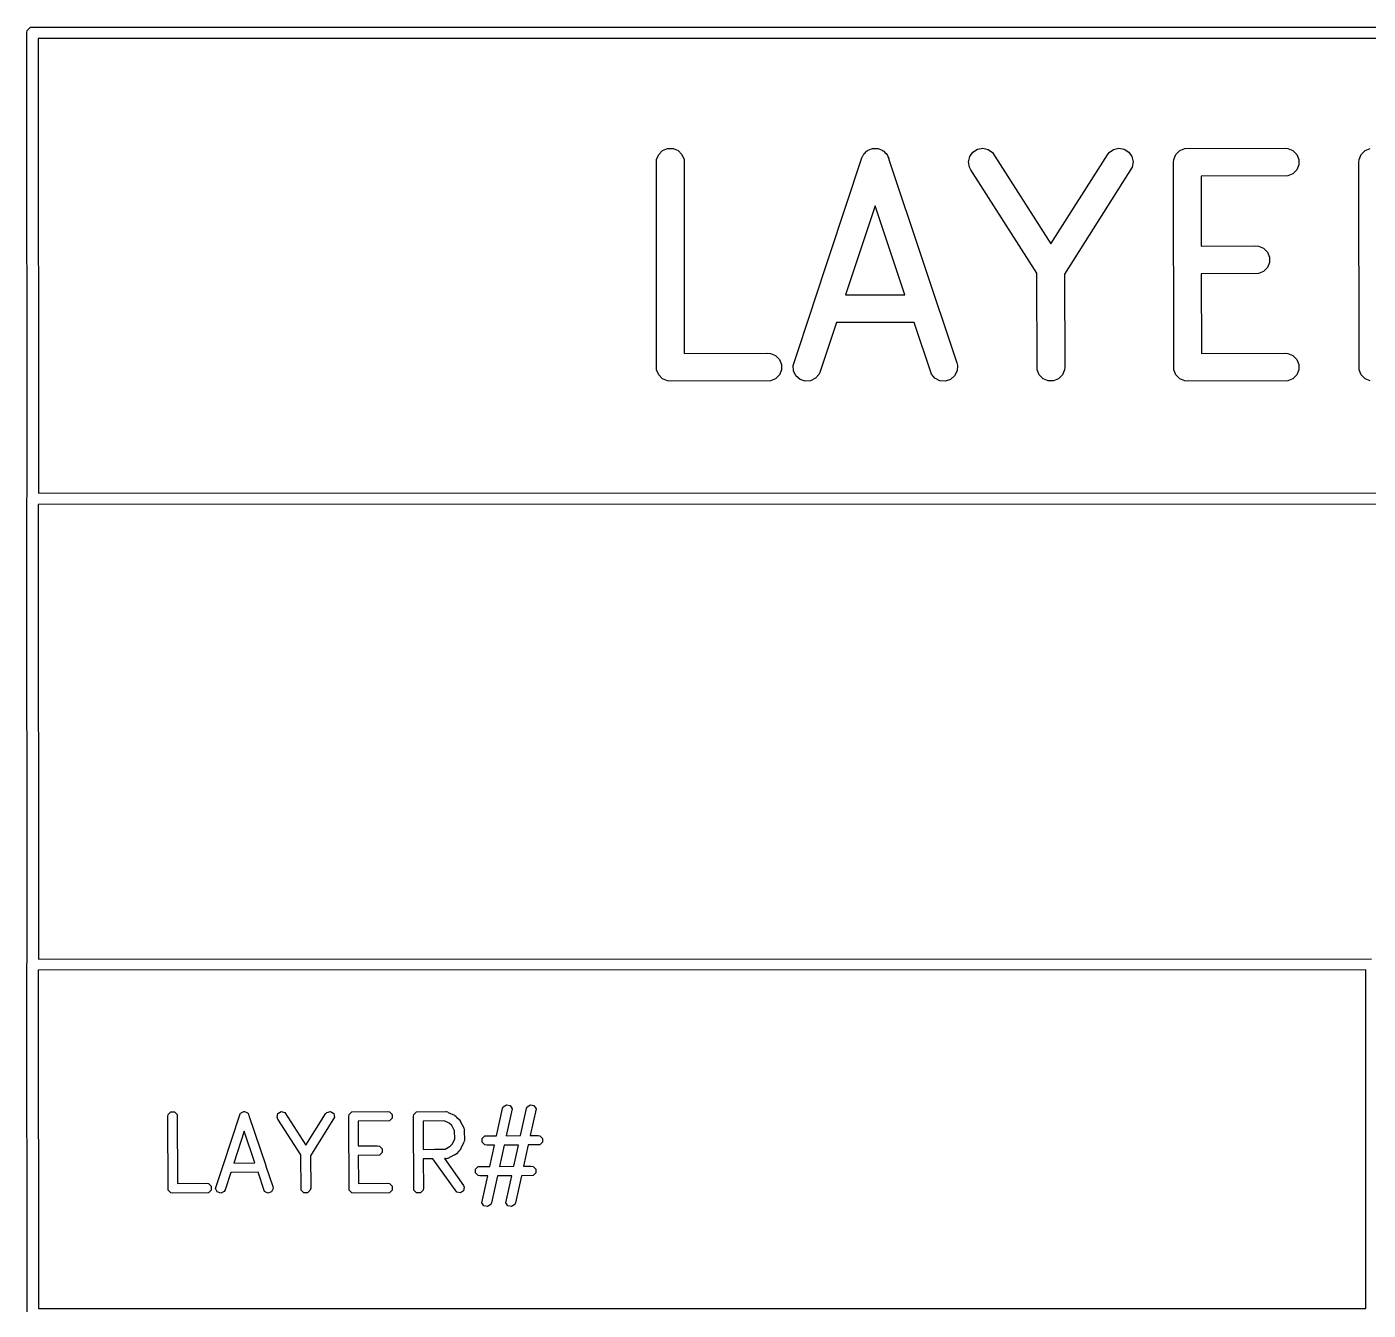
# Model space of a CAD drawing. Extents: x 139 to 262, y -120 to -93.
# Drawn here: x 167.11 to 181.74, y -108.49 to -94.5 of the extents above; entities that cross this region are included whole.
import ezdxf

# ---------------------------------------------------------------- set-up
doc = ezdxf.new("R2010")
doc.units = 0
doc.layers.add('BLACK', color=7, linetype='CONTINUOUS')

msp = doc.modelspace()

# ---------------------------------------------------------------- linework, layer by layer
at = {"layer": 'BLACK', "linetype": 'CONTINUOUS'}
for p, q in [((167.111434, -94.5388), (167.1458, -94.504434)), ((167.1458, -94.504434), (262.4201, -94.4996)), ((167.1066, -94.5631), (167.111434, -94.5388)), ((167.111388, -99.61903), (167.1066, -94.5631)), ((262.356655, -94.62177), (167.228849, -94.626597)), ((167.228849, -94.626597), (167.233544, -99.584419)), ((174.041147, -95.848788), (174.096084, -95.826032)), ((174.096084, -95.826032), (174.155548, -95.826032)), ((174.155548, -95.826032), (174.210485, -95.848788)), ((176.30367, -95.837062), (176.320763, -95.828516)), ((176.320763, -95.828516), (176.331622, -95.827744)), ((176.331622, -95.827744), (176.341955, -95.8243)), ((176.341955, -95.8243), (176.36102, -95.825655)), ((176.36102, -95.825655), (176.380077, -95.824301)), ((176.380077, -95.824301), (176.390405, -95.827743)), ((176.390405, -95.827743), (176.401269, -95.828516)), ((176.401269, -95.828516), (176.418363, -95.837063)), ((177.426504, -95.865363), (177.476672, -95.833438)), ((177.476672, -95.833438), (177.535237, -95.823142)), ((177.535237, -95.823142), (177.593285, -95.836041)), ((178.96052, -95.836041), (179.018568, -95.823142)), ((179.018568, -95.823142), (179.077133, -95.833438)), ((179.077133, -95.833438), (179.127301, -95.865363)), ((179.682367, -95.848788), (179.737304, -95.826032)), ((179.737304, -95.826032), (180.831417, -95.823104)), ((180.831417, -95.823104), (180.861149, -95.826032)), ((180.861149, -95.826032), (180.916086, -95.848788)), ((181.704691, -95.848788), (181.759628, -95.826032)), ((173.973416, -95.975504), (173.976344, -95.945772)), ((173.976344, -98.240436), (173.973416, -95.975504)), ((173.976344, -95.945772), (173.9991, -95.890835)), ((173.9991, -95.890835), (174.041147, -95.848788)), ((174.210485, -95.848788), (174.252532, -95.890835)), ((174.252532, -95.890835), (174.275288, -95.945772)), ((174.275288, -95.945772), (174.278022, -98.060745)), ((175.684089, -97.53091), (176.216437, -95.927311)), ((176.216437, -95.927311), (176.228616, -95.900031)), ((176.228616, -95.900031), (176.235751, -95.891803)), ((176.235751, -95.891803), (176.240621, -95.882065)), ((176.240621, -95.882065), (176.255055, -95.869546)), ((176.255055, -95.869546), (176.267577, -95.855109)), ((176.267577, -95.855109), (176.277317, -95.850238)), ((176.277317, -95.850238), (176.285543, -95.843105)), ((176.285543, -95.843105), (176.30367, -95.837062)), ((176.418363, -95.837063), (176.436489, -95.843105)), ((176.436489, -95.843105), (176.444713, -95.850238)), ((176.444713, -95.850238), (176.454455, -95.855109)), ((176.454455, -95.855109), (176.466977, -95.869547)), ((176.466977, -95.869547), (176.481411, -95.882066)), ((176.481411, -95.882066), (176.48628, -95.891804)), ((176.48628, -95.891804), (176.493415, -95.900031)), ((176.493415, -95.900031), (176.499532, -95.918307)), ((176.499532, -95.918307), (176.508004, -95.935251)), ((176.508004, -95.935251), (176.508759, -95.945875)), ((176.508759, -95.945875), (177.250662, -98.162511)), ((177.379474, -95.972103), (177.392373, -95.914055)), ((177.38977, -96.030668), (177.379474, -95.972103)), ((177.392373, -95.914055), (177.426504, -95.865363)), ((177.593285, -95.836041), (177.641977, -95.870172)), ((177.641977, -95.870172), (178.278019, -96.865126)), ((178.278019, -96.865126), (178.893395, -95.893684)), ((178.893395, -95.893684), (178.911828, -95.870172)), ((178.911828, -95.870172), (178.96052, -95.836041)), ((179.127301, -95.865363), (179.161432, -95.914055)), ((179.161432, -95.914055), (179.174331, -95.972103)), ((179.174331, -95.972103), (179.164035, -96.030668)), ((179.614636, -95.975504), (179.617564, -95.945772)), ((179.617564, -98.240436), (179.614636, -95.975504)), ((179.617564, -95.945772), (179.64032, -95.890835)), ((179.64032, -95.890835), (179.682367, -95.848788)), ((180.916086, -95.848788), (180.958133, -95.890835)), ((180.958133, -95.890835), (180.980889, -95.945772)), ((180.980889, -95.945772), (180.980889, -96.005236)), ((181.63696, -95.975504), (181.639888, -95.945772)), ((181.639888, -98.240436), (181.63696, -95.975504)), ((181.639888, -95.945772), (181.662644, -95.890835)), ((181.662644, -95.890835), (181.704691, -95.848788)), ((177.403262, -96.057324), (177.38977, -96.030668)), ((178.124607, -97.185714), (177.403262, -96.057324)), ((179.164035, -96.030668), (178.426583, -97.194822)), ((180.861149, -96.124976), (179.916742, -96.127503)), ((179.916742, -96.127503), (179.917728, -96.889731)), ((180.916086, -96.10222), (180.861149, -96.124976)), ((180.958133, -96.060173), (180.916086, -96.10222)), ((180.980889, -96.005236), (180.958133, -96.060173)), ((176.360078, -96.452864), (176.038366, -97.421962)), ((176.683855, -97.420235), (176.360078, -96.452864)), ((179.917728, -96.889731), (180.512103, -96.887485)), ((180.512103, -96.887485), (180.541835, -96.890413)), ((180.541835, -96.890413), (180.596772, -96.913169)), ((180.596772, -96.913169), (180.638819, -96.955216)), ((180.638819, -96.955216), (180.661575, -97.010153)), ((180.638819, -97.124554), (180.596772, -97.166601)), ((180.661575, -97.069617), (180.638819, -97.124554)), ((180.661575, -97.010153), (180.661575, -97.069617)), ((178.12743, -98.240436), (178.124607, -97.185714)), ((178.426583, -97.194822), (178.429302, -98.210704)), ((180.541835, -97.189357), (179.918118, -97.191714)), ((179.918118, -97.191714), (179.919242, -98.060745)), ((180.596772, -97.166601), (180.541835, -97.189357)), ((176.038366, -97.421962), (176.683855, -97.420235)), ((175.464746, -98.191643), (175.679354, -97.545175)), ((175.679354, -97.542343), (175.684089, -97.53091)), ((175.679354, -97.545175), (175.679354, -97.542343)), ((175.938038, -97.724182), (175.760529, -98.258897)), ((176.784827, -97.721916), (175.938038, -97.724182)), ((176.973684, -98.286178), (176.784827, -97.721916)), ((174.278022, -98.060745), (175.190197, -98.058304)), ((175.190197, -98.058304), (175.219929, -98.061232)), ((175.219929, -98.061232), (175.274866, -98.083988)), ((175.274866, -98.083988), (175.316913, -98.126035)), ((175.316913, -98.126035), (175.339669, -98.180972)), ((177.250662, -98.162511), (177.257287, -98.191643)), ((179.919242, -98.060745), (180.831417, -98.058304)), ((180.831417, -98.058304), (180.861149, -98.061232)), ((180.861149, -98.061232), (180.916086, -98.083988)), ((180.916086, -98.083988), (180.958133, -98.126035)), ((180.958133, -98.126035), (180.980889, -98.180972)), ((173.9991, -98.295373), (173.976344, -98.240436)), ((174.041147, -98.33742), (173.9991, -98.295373)), ((175.316913, -98.295373), (175.274866, -98.33742)), ((175.339669, -98.240436), (175.316913, -98.295373)), ((175.339669, -98.180972), (175.339669, -98.240436)), ((175.468962, -98.250957), (175.464746, -98.191643)), ((175.495555, -98.304143), (175.468962, -98.250957)), ((175.540477, -98.343104), (175.495555, -98.304143)), ((175.74835, -98.286177), (175.709389, -98.331099)), ((175.760529, -98.258897), (175.74835, -98.286177)), ((177.012644, -98.331099), (176.973684, -98.286178)), ((177.226478, -98.304143), (177.181557, -98.343104)), ((177.253071, -98.250957), (177.226478, -98.304143)), ((177.257287, -98.191643), (177.253071, -98.250957)), ((178.150186, -98.295373), (178.12743, -98.240436)), ((178.192233, -98.33742), (178.150186, -98.295373)), ((178.403618, -98.295373), (178.361571, -98.33742)), ((178.426374, -98.240436), (178.403618, -98.295373)), ((178.429302, -98.210704), (178.426374, -98.240436)), ((179.64032, -98.295373), (179.617564, -98.240436)), ((179.682367, -98.33742), (179.64032, -98.295373)), ((180.958133, -98.295373), (180.916086, -98.33742)), ((180.980889, -98.240436), (180.958133, -98.295373)), ((180.980889, -98.180972), (180.980889, -98.240436)), ((181.662644, -98.295373), (181.639888, -98.240436)), ((181.704691, -98.33742), (181.662644, -98.295373)), ((174.096084, -98.360176), (174.041147, -98.33742)), ((174.125816, -98.363104), (174.096084, -98.360176)), ((175.219929, -98.360176), (174.125816, -98.363104)), ((175.274866, -98.33742), (175.219929, -98.360176)), ((175.596889, -98.361908), (175.540477, -98.343104)), ((175.656203, -98.357692), (175.596889, -98.361908)), ((175.709389, -98.331099), (175.656203, -98.357692)), ((177.06583, -98.357692), (177.012644, -98.331099)), ((177.125144, -98.361908), (177.06583, -98.357692)), ((177.181557, -98.343104), (177.125144, -98.361908)), ((178.24717, -98.360176), (178.192233, -98.33742)), ((178.306634, -98.360176), (178.24717, -98.360176)), ((178.361571, -98.33742), (178.306634, -98.360176)), ((179.737304, -98.360176), (179.682367, -98.33742)), ((179.767036, -98.363104), (179.737304, -98.360176)), ((180.861149, -98.360176), (179.767036, -98.363104)), ((180.916086, -98.33742), (180.861149, -98.360176)), ((181.759628, -98.360176), (181.704691, -98.33742)), ((167.1066, -99.6431), (167.111388, -99.61903)), ((167.233544, -99.584419), (196.3801, -99.5796)), ((167.111388, -104.69903), (167.1066, -99.6431)), ((196.316613, -99.70178), (167.228849, -99.70659)), ((167.228849, -99.70659), (167.233544, -104.664405)), ((167.1066, -104.7231), (167.111388, -104.69903)), ((167.111373, -108.509106), (167.1066, -104.7231)), ((167.233544, -104.664405), (181.7751, -104.6596)), ((181.711618, -104.781795), (167.228876, -104.78658)), ((167.228876, -104.78658), (167.233526, -108.474429)), ((181.712793, -108.473694), (181.711618, -104.781795)), ((168.64321, -106.379491), (168.64727, -106.359079)), ((168.64727, -106.359079), (168.676138, -106.330211)), ((168.676138, -106.330211), (168.716962, -106.330211)), ((168.716962, -106.330211), (168.74583, -106.359079)), ((168.74583, -106.359079), (168.749636, -107.111771)), ((169.247517, -106.913685), (169.428268, -106.362623)), ((169.428268, -106.362623), (169.438575, -106.344543)), ((169.438575, -106.344543), (169.44214, -106.34276)), ((169.44214, -106.34276), (169.443923, -106.339195)), ((169.443923, -106.339195), (169.459966, -106.333847)), ((169.459966, -106.333847), (169.47509, -106.326285)), ((169.47509, -106.326285), (169.478871, -106.327545)), ((169.478871, -106.327545), (169.482652, -106.326285)), ((169.482652, -106.326285), (169.497775, -106.333847)), ((169.497775, -106.333847), (169.513819, -106.339195)), ((169.513819, -106.339195), (169.515601, -106.34276)), ((169.515601, -106.34276), (169.519167, -106.344543)), ((169.519167, -106.344543), (169.52478, -106.361116)), ((169.52478, -106.361116), (169.532077, -106.37571)), ((169.836123, -106.388727), (169.844979, -106.348874)), ((169.844979, -106.348874), (169.879421, -106.326957)), ((169.879421, -106.326957), (169.919274, -106.335813)), ((169.919274, -106.335813), (170.150972, -106.693541)), ((170.150972, -106.693541), (170.365203, -106.350854)), ((170.365203, -106.350854), (170.379587, -106.335813)), ((170.379587, -106.335813), (170.41944, -106.326957)), ((170.41944, -106.326957), (170.453882, -106.348874)), ((170.453882, -106.348874), (170.462738, -106.388727)), ((170.617637, -106.379491), (170.621697, -106.359079)), ((170.621697, -106.359079), (170.650565, -106.330211)), ((170.650565, -106.330211), (171.043511, -106.326151)), ((171.043511, -106.326151), (171.063923, -106.330211)), ((171.063923, -106.330211), (171.092791, -106.359079)), ((171.092791, -106.359079), (171.092791, -106.399903)), ((171.32545, -106.379491), (171.32951, -106.359079)), ((171.32951, -106.359079), (171.358378, -106.330211)), ((171.358378, -106.330211), (171.676817, -106.326151)), ((171.676817, -106.326151), (171.679436, -106.326672)), ((171.679436, -106.326672), (171.680598, -106.326285)), ((171.680598, -106.326285), (171.683039, -106.327388)), ((171.683039, -106.327388), (171.697229, -106.330211)), ((171.697229, -106.330211), (171.703782, -106.336764)), ((171.703782, -106.336764), (171.771704, -106.367464)), ((171.771704, -106.367464), (171.771737, -106.367465)), ((171.771737, -106.367465), (171.77177, -106.367494)), ((171.77177, -106.367494), (171.775178, -106.369035)), ((171.775178, -106.369035), (171.791619, -106.381795)), ((172.23058, -106.590092), (172.295307, -106.293413)), ((172.295307, -106.293413), (172.303698, -106.274368)), ((172.303698, -106.274368), (172.338141, -106.25245)), ((172.399911, -106.295749), (172.335854, -106.589354)), ((172.338141, -106.25245), (172.377993, -106.261306)), ((172.377993, -106.261306), (172.399911, -106.295749)), ((172.491752, -106.588262), (172.55608, -106.293413)), ((172.55608, -106.293413), (172.564471, -106.274368)), ((172.564471, -106.274368), (172.598914, -106.25245)), ((172.660684, -106.295749), (172.597027, -106.587524)), ((172.598914, -106.25245), (172.638766, -106.261306)), ((172.638766, -106.261306), (172.660684, -106.295749)), ((168.64727, -107.182223), (168.64321, -106.379491)), ((169.532077, -106.37571), (169.530918, -106.379241)), ((169.530918, -106.379241), (169.712795, -106.916257)), ((169.843656, -106.408128), (169.836123, -106.388727)), ((170.096181, -106.798012), (169.843656, -106.408128)), ((170.462738, -106.388727), (170.199139, -106.810384)), ((170.621697, -107.182223), (170.617637, -106.379491)), ((171.063923, -106.428771), (170.720627, -106.432318)), ((170.720627, -106.432318), (170.721989, -106.701712)), ((171.092791, -106.399903), (171.063923, -106.428771)), ((171.32951, -107.182223), (171.32545, -106.379491)), ((171.657557, -106.429276), (171.428439, -106.432197)), ((171.428439, -106.432197), (171.429991, -106.739084)), ((171.713943, -106.454763), (171.657557, -106.429276)), ((171.741953, -106.479825), (171.713943, -106.454763)), ((171.772712, -106.535761), (171.741953, -106.479825)), ((171.791619, -106.381795), (171.793262, -106.386725)), ((171.793262, -106.386725), (171.823343, -106.413641)), ((171.823343, -106.413641), (171.823526, -106.413702)), ((171.823526, -106.413702), (171.823636, -106.413903)), ((171.823636, -106.413903), (171.826294, -106.416281)), ((171.826294, -106.416281), (171.837857, -106.433586)), ((171.837857, -106.433586), (171.837856, -106.439762)), ((171.837856, -106.439762), (171.873539, -106.504649)), ((171.873539, -106.504649), (171.874244, -106.507226)), ((171.874244, -106.507226), (171.87511, -106.508092)), ((171.87511, -106.508092), (171.875189, -106.510675)), ((171.875189, -106.510675), (171.879036, -106.524722)), ((169.477562, -106.541909), (169.364023, -106.888062)), ((169.593993, -106.885686), (169.477562, -106.541909)), ((171.750556, -106.677392), (171.775376, -106.622481)), ((171.775376, -106.622481), (171.772712, -106.535761)), ((171.87511, -106.660676), (171.868556, -106.667229)), ((171.877932, -106.646486), (171.87511, -106.660676)), ((171.879036, -106.524722), (171.875909, -106.534103)), ((171.875909, -106.534103), (171.87917, -106.640264)), ((171.879036, -106.644045), (171.877932, -106.646486)), ((171.87917, -106.640264), (171.878648, -106.642883)), ((171.878648, -106.642883), (171.879036, -106.644045)), ((172.074577, -106.619852), (172.103445, -106.590984)), ((172.074577, -106.660676), (172.074577, -106.619852)), ((172.103445, -106.689544), (172.074577, -106.660676)), ((172.103445, -106.590984), (172.23058, -106.590092)), ((172.335854, -106.589354), (172.491752, -106.588262)), ((172.597027, -106.587524), (172.682657, -106.586924)), ((172.682657, -106.586924), (172.703069, -106.590984)), ((172.703069, -106.590984), (172.731937, -106.619852)), ((172.731937, -106.660676), (172.703069, -106.689544)), ((172.731937, -106.619852), (172.731937, -106.660676)), ((170.100151, -107.182223), (170.096181, -106.798012)), ((170.721989, -106.701712), (170.931751, -106.698684)), ((170.952163, -106.801304), (170.72251, -106.804619)), ((170.72251, -106.804619), (170.724063, -107.111771)), ((170.931751, -106.698684), (170.952163, -106.702744)), ((170.952163, -106.702744), (170.981031, -106.731612)), ((170.981031, -106.772436), (170.952163, -106.801304)), ((170.981031, -106.731612), (170.981031, -106.772436)), ((171.429991, -106.739084), (171.553069, -106.737515)), ((171.553069, -106.737515), (171.553519, -106.737201)), ((171.553519, -106.737201), (171.555152, -106.737489)), ((171.555152, -106.737489), (171.669801, -106.736027)), ((171.669801, -106.736027), (171.725496, -106.7054)), ((171.765558, -106.801304), (171.700672, -106.836987)), ((171.725496, -106.7054), (171.750556, -106.677392)), ((171.771737, -106.801304), (171.765558, -106.801304)), ((171.789041, -106.789741), (171.771737, -106.801304)), ((171.79142, -106.787081), (171.789041, -106.789741)), ((171.79162, -106.786972), (171.79142, -106.787081)), ((171.79168, -106.786791), (171.79162, -106.786972)), ((171.818595, -106.75671), (171.79168, -106.786791)), ((171.823526, -106.755067), (171.818595, -106.75671)), ((171.836286, -106.738625), (171.823526, -106.755067)), ((171.837825, -106.735219), (171.836286, -106.738625)), ((171.837857, -106.735184), (171.837825, -106.735219)), ((171.868556, -106.667229), (171.837857, -106.735149)), ((171.837857, -106.735149), (171.837857, -106.735184)), ((172.123857, -106.693604), (172.103445, -106.689544)), ((172.208126, -106.693013), (172.123857, -106.693604)), ((172.157434, -106.925363), (172.208126, -106.693013)), ((172.3134, -106.692275), (172.262708, -106.924625)), ((172.469298, -106.691182), (172.3134, -106.692275)), ((172.418606, -106.923532), (172.469298, -106.691182)), ((172.574572, -106.690444), (172.523881, -106.922794)), ((172.703069, -106.689544), (172.574572, -106.690444)), ((169.164891, -107.165592), (169.243324, -106.926469)), ((169.243324, -106.917879), (169.247517, -106.913685)), ((169.243324, -106.926469), (169.243324, -106.917879)), ((169.364023, -106.888062), (169.593993, -106.885686)), ((169.712795, -106.916257), (169.714417, -106.917879)), ((169.714417, -106.917879), (169.714417, -106.921045)), ((169.714417, -106.921045), (169.790247, -107.144944)), ((170.199139, -106.810384), (170.202771, -107.161811)), ((171.536146, -106.840611), (171.430512, -106.841958)), ((171.430512, -106.841958), (171.43213, -107.161811)), ((171.797164, -107.206793), (171.536146, -106.840611)), ((171.669867, -106.838906), (171.661241, -106.839016)), ((171.661241, -106.839016), (171.869528, -107.131222)), ((171.680599, -106.842484), (171.669867, -106.838906)), ((171.694823, -106.838588), (171.680599, -106.842484)), ((171.697229, -106.838558), (171.694823, -106.838588)), ((171.698094, -106.837692), (171.697229, -106.838558)), ((171.700672, -106.836987), (171.698094, -106.837692)), ((172.00007, -106.955132), (172.028938, -106.926264)), ((172.00007, -106.995956), (172.00007, -106.955132)), ((172.028938, -106.926264), (172.157434, -106.925363)), ((172.262708, -106.924625), (172.418606, -106.923532)), ((172.523881, -106.922794), (172.60815, -106.922204)), ((172.60815, -106.922204), (172.628562, -106.926264)), ((172.628562, -106.926264), (172.65743, -106.955132)), ((172.65743, -106.955132), (172.65743, -106.995956)), ((169.330179, -106.991242), (169.2687, -107.178679)), ((169.628698, -106.988158), (169.330179, -106.991242)), ((169.699348, -107.19676), (169.628698, -106.988158)), ((172.028938, -107.024824), (172.00007, -106.995956)), ((172.04935, -107.028884), (172.028938, -107.024824)), ((172.134979, -107.028283), (172.04935, -107.028884)), ((172.071323, -107.32006), (172.134979, -107.028283)), ((172.240254, -107.027545), (172.175927, -107.322395)), ((172.396152, -107.026453), (172.240254, -107.027545)), ((172.332096, -107.32006), (172.396152, -107.026453)), ((172.501426, -107.025715), (172.4367, -107.322395)), ((172.628562, -107.024824), (172.501426, -107.025715)), ((172.65743, -106.995956), (172.628562, -107.024824)), ((168.676138, -107.211091), (168.64727, -107.182223)), ((168.69655, -107.215151), (168.676138, -107.211091)), ((169.089496, -107.211091), (168.69655, -107.215151)), ((168.749636, -107.111771), (169.069084, -107.108471)), ((169.069084, -107.108471), (169.089496, -107.112531)), ((169.089496, -107.112531), (169.118364, -107.141399)), ((169.118364, -107.182223), (169.089496, -107.211091)), ((169.118364, -107.141399), (169.118364, -107.182223)), ((169.183149, -107.202107), (169.164891, -107.165592)), ((169.221878, -107.215017), (169.183149, -107.202107)), ((169.258393, -107.196759), (169.221878, -107.215017)), ((169.2687, -107.178679), (169.258393, -107.196759)), ((169.735863, -107.215017), (169.699348, -107.19676)), ((169.774592, -107.202108), (169.735863, -107.215017)), ((169.79285, -107.165592), (169.774592, -107.202108)), ((169.790247, -107.144944), (169.79285, -107.165592)), ((170.129019, -107.211091), (170.100151, -107.182223)), ((170.169843, -107.211091), (170.129019, -107.211091)), ((170.198711, -107.182223), (170.169843, -107.211091)), ((170.202771, -107.161811), (170.198711, -107.182223)), ((170.650565, -107.211091), (170.621697, -107.182223)), ((170.670977, -107.215151), (170.650565, -107.211091)), ((171.063923, -107.211091), (170.670977, -107.215151)), ((170.724063, -107.111771), (171.043511, -107.108471)), ((171.043511, -107.108471), (171.063923, -107.112531)), ((171.063923, -107.112531), (171.092791, -107.141399)), ((171.092791, -107.182223), (171.063923, -107.211091)), ((171.092791, -107.141399), (171.092791, -107.182223)), ((171.358378, -107.211091), (171.32951, -107.182223)), ((171.399202, -107.211091), (171.358378, -107.211091)), ((171.42807, -107.182223), (171.399202, -107.211091)), ((171.43213, -107.161811), (171.42807, -107.182223)), ((171.837368, -107.213888), (171.797164, -107.206793)), ((171.870812, -107.190477), (171.837368, -107.213888)), ((171.869528, -107.131222), (171.877907, -107.150273)), ((171.877907, -107.150273), (171.870812, -107.190477)), ((172.093241, -107.354503), (172.071323, -107.32006)), ((172.133093, -107.363358), (172.093241, -107.354503)), ((172.167536, -107.34144), (172.133093, -107.363358)), ((172.175927, -107.322395), (172.167536, -107.34144)), ((172.354014, -107.354503), (172.332096, -107.32006)), ((172.393866, -107.363358), (172.354014, -107.354503)), ((172.428309, -107.34144), (172.393866, -107.363358)), ((172.4367, -107.322395), (172.428309, -107.34144)), ((167.233526, -108.474429), (181.712793, -108.473694))]:
    msp.add_line(p, q, dxfattribs=at)

doc.saveas('drawing.dxf')
